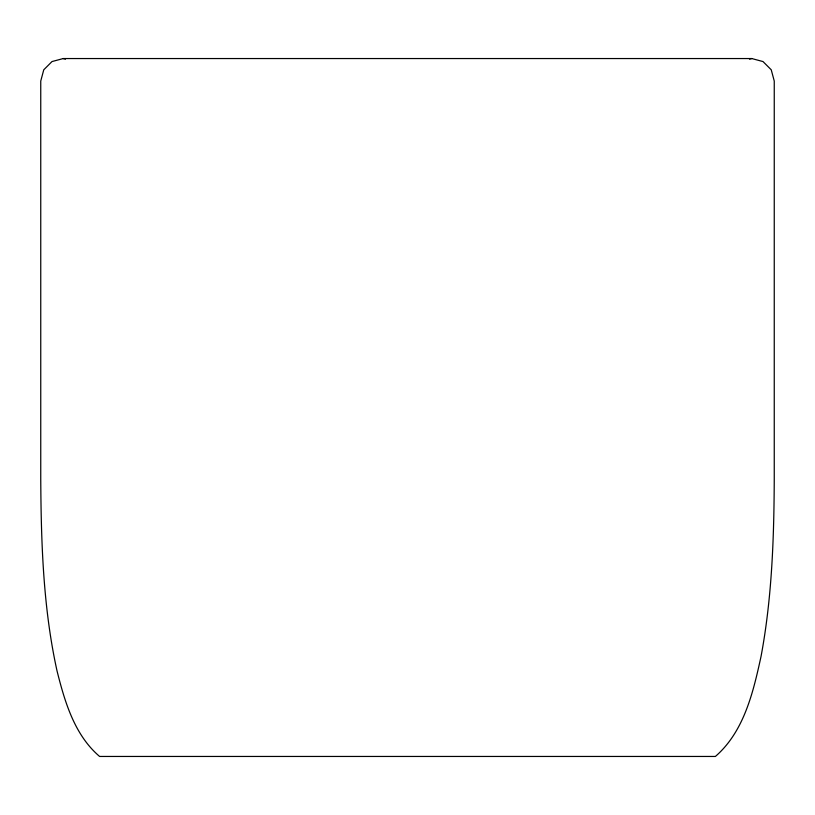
<?xml version="1.0" encoding="UTF-8"?>
<svg xmlns="http://www.w3.org/2000/svg" width="815" height="815" viewBox="0 0 815 815"><rect width="100%" height="100%" fill="white"/><g stroke="black" fill="none" stroke-linecap="round" stroke-linejoin="round"><path stroke-width="1.22" d="M63.244 58.548L51.997 61.563L43.766 69.795L40.75 81.042L40.75 479.22C41.147 543.381 43.164 608.122 57.05 670.99C64.782 701.786 74.511 735.11 99.603 756.452L715.397 756.452C744.166 731.483 753.264 692.047 761.047 656.401C771.968 598.037 773.985 538.46 774.25 479.22L774.25 81.042L771.235 69.795L763.003 61.563L751.756 58.548L63.244 58.548L65.495 59.149M749.505 59.149L751.756 58.548"/></g></svg>
